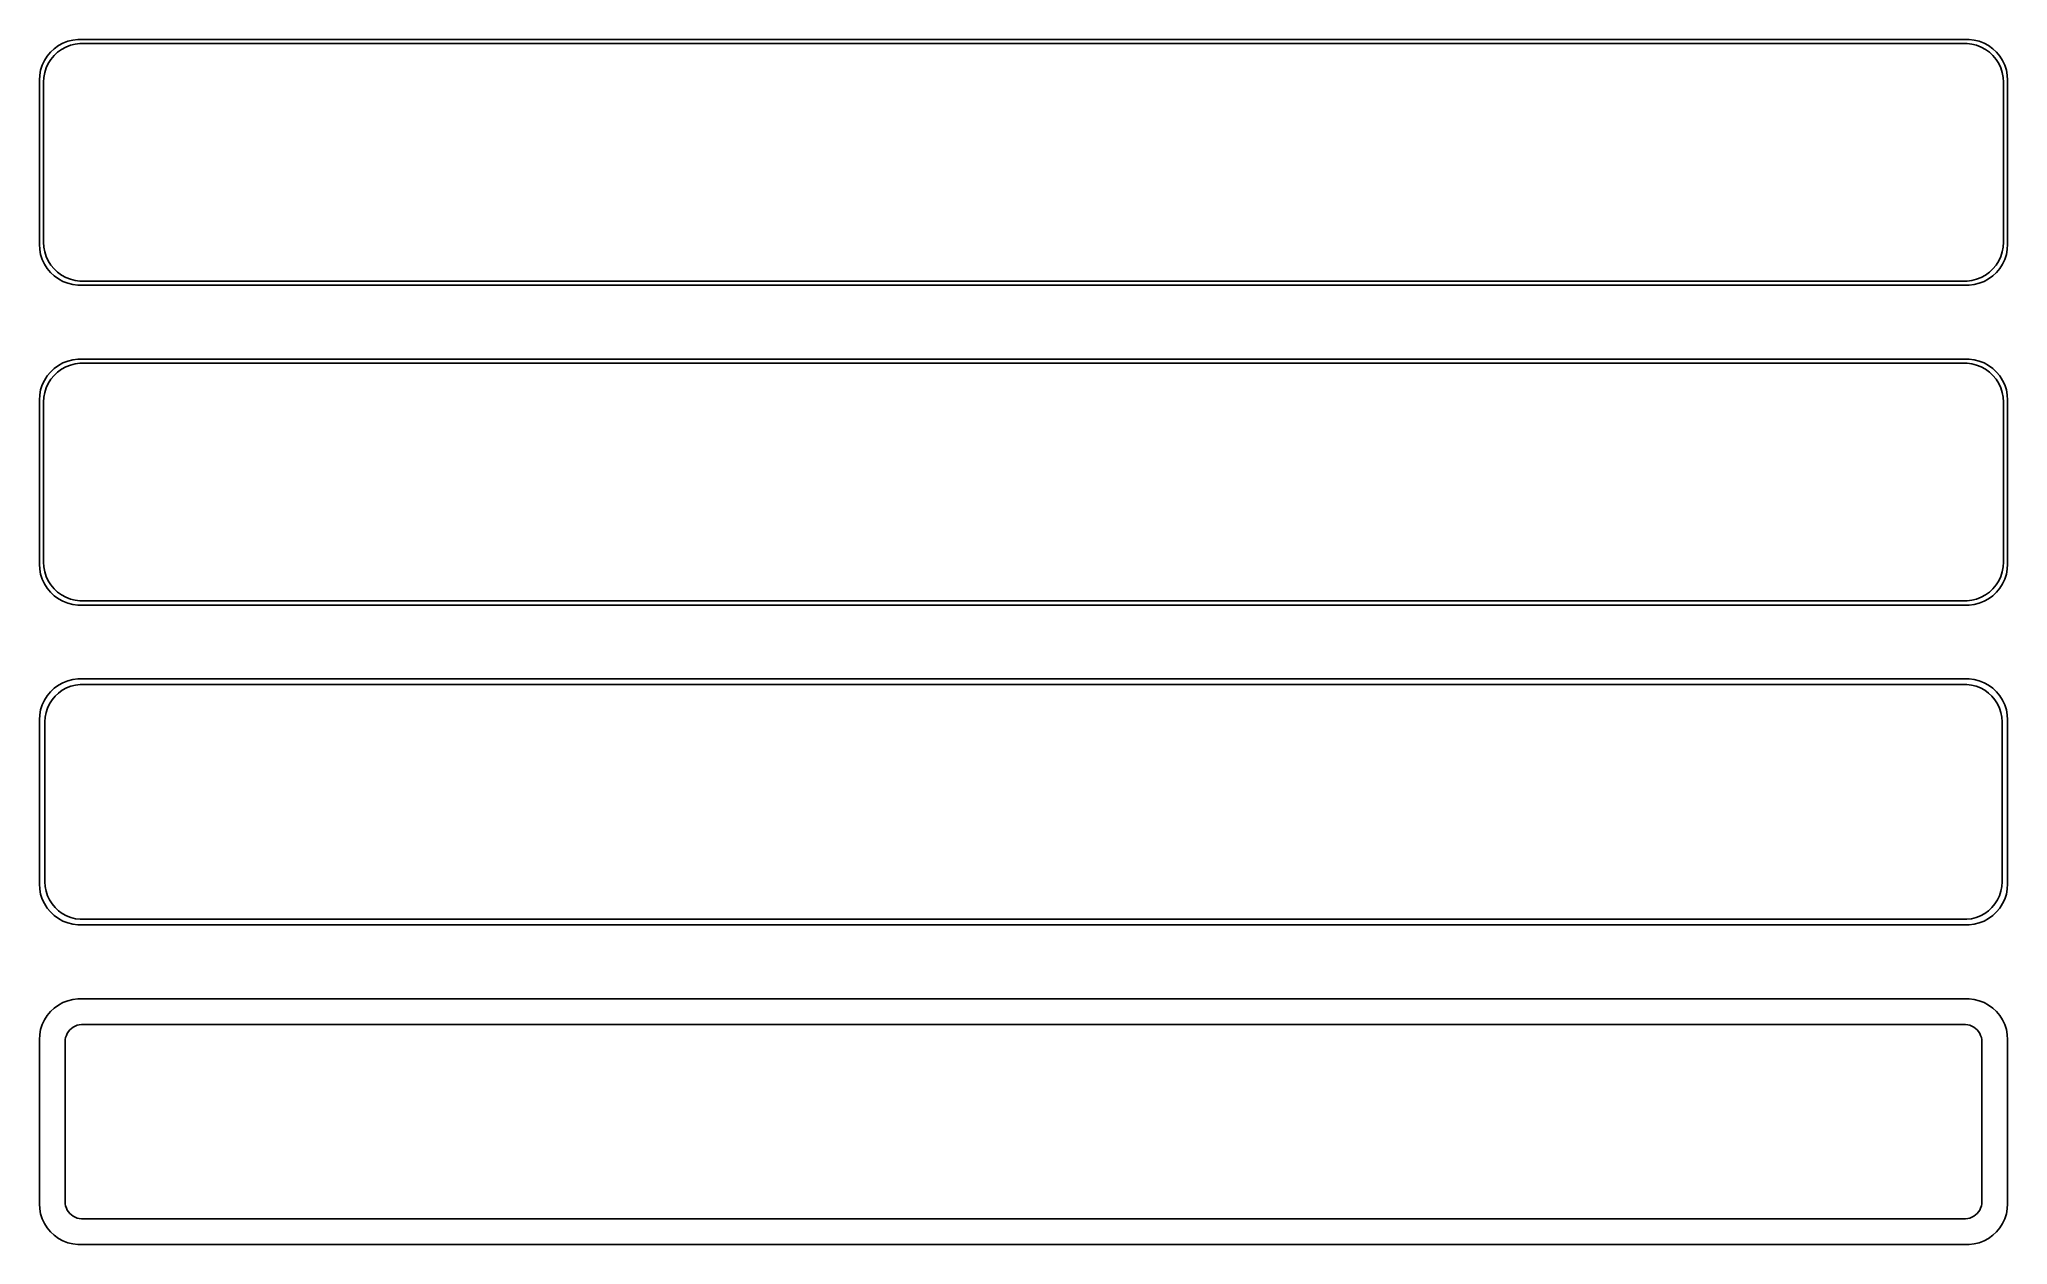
# Model space of a CAD drawing. Header units: metres. Extents: x -120 to 120, y 141 to 288.
import ezdxf

# ---------------------------------------------------------------- set-up
doc = ezdxf.new("R2010")
doc.units = ezdxf.units.M

msp = doc.modelspace()

# ---------------------------------------------------------------- linework, layer by layer
for p, q in [((-119.045, 285.939), (-119.382, 285.409)), ((-118.645, 286.423), (-119.045, 285.939)), ((-118.187, 286.853), (-118.645, 286.423)), ((-118.593, 285.542), (-118.213, 286.002)), ((-118.213, 286.002), (-117.778, 286.41)), ((-117.679, 287.222), (-118.187, 286.853)), ((-117.778, 286.41), (-117.295, 286.761)), ((-117.129, 287.524), (-117.679, 287.222)), ((-117.295, 286.761), (-116.772, 287.048)), ((-116.545, 287.755), (-117.129, 287.524)), ((-116.772, 287.048), (-116.218, 287.268)), ((-115.937, 287.911), (-116.545, 287.755)), ((-116.218, 287.268), (-115.64, 287.416)), ((-115.314, 287.99), (-115.937, 287.911)), ((-115.64, 287.416), (-115.048, 287.491)), ((115.314, 287.99), (-115.314, 287.99)), ((-115.048, 287.491), (115.048, 287.491)), ((115.048, 287.491), (115.64, 287.416)), ((115.937, 287.911), (115.314, 287.99)), ((115.64, 287.416), (116.218, 287.268)), ((116.545, 287.755), (115.937, 287.911)), ((116.218, 287.268), (116.772, 287.048)), ((117.129, 287.524), (116.545, 287.755)), ((116.772, 287.048), (117.295, 286.761)), ((117.679, 287.222), (117.129, 287.524)), ((117.295, 286.761), (117.778, 286.41)), ((118.187, 286.853), (117.679, 287.222)), ((117.778, 286.41), (118.213, 286.002)), ((118.645, 286.423), (118.187, 286.853)), ((118.213, 286.002), (118.593, 285.542)), ((119.045, 285.939), (118.645, 286.423)), ((119.382, 285.409), (119.045, 285.939)), ((-119.961, 283.627), (-120, 283)), ((-119.843, 284.243), (-119.961, 283.627)), ((-119.649, 284.841), (-119.843, 284.243)), ((-119.382, 285.409), (-119.649, 284.841)), ((-119.5, 282.75), (-119.463, 283.345)), ((-119.463, 283.345), (-119.351, 283.931)), ((-119.351, 283.931), (-119.166, 284.499)), ((-119.166, 284.499), (-118.912, 285.038)), ((-118.912, 285.038), (-118.593, 285.542)), ((118.593, 285.542), (118.912, 285.038)), ((118.912, 285.038), (119.166, 284.499)), ((119.166, 284.499), (119.351, 283.931)), ((119.351, 283.931), (119.463, 283.345)), ((119.649, 284.841), (119.382, 285.409)), ((119.463, 283.345), (119.5, 282.75)), ((119.843, 284.243), (119.649, 284.841)), ((119.961, 283.627), (119.843, 284.243)), ((120, 283), (119.961, 283.627)), ((-120, 283), (-120, 263)), ((-119.5, 263.25), (-119.5, 282.75)), ((119.5, 282.75), (119.5, 263.25)), ((120, 263), (120, 283)), ((-120, 263), (-119.961, 262.373)), ((-119.961, 262.373), (-119.843, 261.757)), ((-119.843, 261.757), (-119.649, 261.159)), ((-119.463, 262.655), (-119.5, 263.25)), ((-119.351, 262.069), (-119.463, 262.655)), ((-119.166, 261.501), (-119.351, 262.069)), ((119.351, 262.069), (119.166, 261.501)), ((119.463, 262.655), (119.351, 262.069)), ((119.5, 263.25), (119.463, 262.655)), ((119.649, 261.159), (119.843, 261.757)), ((119.843, 261.757), (119.961, 262.373)), ((119.961, 262.373), (120, 263)), ((-119.649, 261.159), (-119.382, 260.591)), ((-119.382, 260.591), (-119.045, 260.061)), ((-118.912, 260.962), (-119.166, 261.501)), ((-119.045, 260.061), (-118.645, 259.577)), ((-118.593, 260.458), (-118.912, 260.962)), ((-118.645, 259.577), (-118.187, 259.147)), ((-118.213, 259.998), (-118.593, 260.458)), ((-117.778, 259.59), (-118.213, 259.998)), ((-117.295, 259.239), (-117.778, 259.59)), ((-116.772, 258.952), (-117.295, 259.239)), ((117.295, 259.239), (116.772, 258.952)), ((117.778, 259.59), (117.295, 259.239)), ((118.213, 259.998), (117.778, 259.59)), ((118.187, 259.147), (118.645, 259.577)), ((118.593, 260.458), (118.213, 259.998)), ((118.912, 260.962), (118.593, 260.458)), ((118.645, 259.577), (119.045, 260.061)), ((119.166, 261.501), (118.912, 260.962)), ((119.045, 260.061), (119.382, 260.591)), ((119.382, 260.591), (119.649, 261.159)), ((-118.187, 259.147), (-117.679, 258.778)), ((-117.679, 258.778), (-117.129, 258.476)), ((-117.129, 258.476), (-116.545, 258.245)), ((-116.218, 258.732), (-116.772, 258.952)), ((-116.545, 258.245), (-115.937, 258.089)), ((-115.64, 258.584), (-116.218, 258.732)), ((-115.937, 258.089), (-115.314, 258.01)), ((-115.048, 258.509), (-115.64, 258.584)), ((-115.314, 258.01), (115.314, 258.01)), ((115.048, 258.509), (-115.048, 258.509)), ((115.64, 258.584), (115.048, 258.509)), ((115.314, 258.01), (115.937, 258.089)), ((116.218, 258.732), (115.64, 258.584)), ((115.937, 258.089), (116.545, 258.245)), ((116.772, 258.952), (116.218, 258.732)), ((116.545, 258.245), (117.129, 258.476)), ((117.129, 258.476), (117.679, 258.778)), ((117.679, 258.778), (118.187, 259.147)), ((-118.645, 247.423), (-119.045, 246.939)), ((-118.187, 247.853), (-118.645, 247.423)), ((-118.213, 247.002), (-117.778, 247.41)), ((-117.679, 248.222), (-118.187, 247.853)), ((-117.778, 247.41), (-117.295, 247.761)), ((-117.129, 248.524), (-117.679, 248.222)), ((-117.295, 247.761), (-116.772, 248.048)), ((-116.545, 248.755), (-117.129, 248.524)), ((-116.772, 248.048), (-116.218, 248.268)), ((-115.937, 248.911), (-116.545, 248.755)), ((-116.218, 248.268), (-115.64, 248.416)), ((-115.314, 248.99), (-115.937, 248.911)), ((-115.64, 248.416), (-115.048, 248.491)), ((115.314, 248.99), (-115.314, 248.99)), ((-115.048, 248.491), (115.048, 248.491)), ((115.048, 248.491), (115.64, 248.416)), ((115.937, 248.911), (115.314, 248.99)), ((115.64, 248.416), (116.218, 248.268)), ((116.545, 248.755), (115.937, 248.911)), ((116.218, 248.268), (116.772, 248.048)), ((117.129, 248.524), (116.545, 248.755)), ((116.772, 248.048), (117.295, 247.761)), ((117.679, 248.222), (117.129, 248.524)), ((117.295, 247.761), (117.778, 247.41)), ((118.187, 247.853), (117.679, 248.222)), ((117.778, 247.41), (118.213, 247.002)), ((118.645, 247.423), (118.187, 247.853)), ((119.045, 246.939), (118.645, 247.423)), ((-119.843, 245.243), (-119.961, 244.627)), ((-119.649, 245.841), (-119.843, 245.243)), ((-119.382, 246.409), (-119.649, 245.841)), ((-119.463, 244.345), (-119.351, 244.931)), ((-119.045, 246.939), (-119.382, 246.409)), ((-119.351, 244.931), (-119.166, 245.499)), ((-119.166, 245.499), (-118.912, 246.038)), ((-118.912, 246.038), (-118.593, 246.542)), ((-118.593, 246.542), (-118.213, 247.002)), ((118.213, 247.002), (118.593, 246.542)), ((118.593, 246.542), (118.912, 246.038)), ((118.912, 246.038), (119.166, 245.499)), ((119.382, 246.409), (119.045, 246.939)), ((119.166, 245.499), (119.351, 244.931)), ((119.351, 244.931), (119.463, 244.345)), ((119.649, 245.841), (119.382, 246.409)), ((119.843, 245.243), (119.649, 245.841)), ((119.961, 244.627), (119.843, 245.243)), ((-119.961, 244.627), (-120, 244)), ((-120, 244), (-120, 224)), ((-119.5, 243.75), (-119.463, 244.345)), ((-119.5, 224.25), (-119.5, 243.75)), ((119.463, 244.345), (119.5, 243.75)), ((119.5, 243.75), (119.5, 224.25)), ((120, 244), (119.961, 244.627)), ((120, 224), (120, 244)), ((-120, 224), (-119.961, 223.373)), ((-119.961, 223.373), (-119.843, 222.757)), ((-119.463, 223.655), (-119.5, 224.25)), ((-119.351, 223.069), (-119.463, 223.655)), ((119.463, 223.655), (119.351, 223.069)), ((119.5, 224.25), (119.463, 223.655)), ((119.843, 222.757), (119.961, 223.373)), ((119.961, 223.373), (120, 224)), ((-119.843, 222.757), (-119.649, 222.159)), ((-119.649, 222.159), (-119.382, 221.591)), ((-119.382, 221.591), (-119.045, 221.061)), ((-119.166, 222.501), (-119.351, 223.069)), ((-118.912, 221.962), (-119.166, 222.501)), ((-119.045, 221.061), (-118.645, 220.577)), ((-118.593, 221.458), (-118.912, 221.962)), ((-118.213, 220.998), (-118.593, 221.458)), ((-117.778, 220.59), (-118.213, 220.998)), ((118.213, 220.998), (117.778, 220.59)), ((118.593, 221.458), (118.213, 220.998)), ((118.912, 221.962), (118.593, 221.458)), ((118.645, 220.577), (119.045, 221.061)), ((119.166, 222.501), (118.912, 221.962)), ((119.045, 221.061), (119.382, 221.591)), ((119.351, 223.069), (119.166, 222.501)), ((119.382, 221.591), (119.649, 222.159)), ((119.649, 222.159), (119.843, 222.757)), ((-118.645, 220.577), (-118.187, 220.147)), ((-118.187, 220.147), (-117.679, 219.778)), ((-117.295, 220.239), (-117.778, 220.59)), ((-117.679, 219.778), (-117.129, 219.476)), ((-116.772, 219.952), (-117.295, 220.239)), ((-117.129, 219.476), (-116.545, 219.245)), ((-116.218, 219.732), (-116.772, 219.952)), ((-116.545, 219.245), (-115.937, 219.089)), ((-115.64, 219.584), (-116.218, 219.732)), ((-115.937, 219.089), (-115.314, 219.01)), ((-115.048, 219.509), (-115.64, 219.584)), ((-115.314, 219.01), (115.314, 219.01)), ((115.048, 219.509), (-115.048, 219.509)), ((115.64, 219.584), (115.048, 219.509)), ((115.314, 219.01), (115.937, 219.089)), ((116.218, 219.732), (115.64, 219.584)), ((115.937, 219.089), (116.545, 219.245)), ((116.772, 219.952), (116.218, 219.732)), ((116.545, 219.245), (117.129, 219.476)), ((117.295, 220.239), (116.772, 219.952)), ((117.129, 219.476), (117.679, 219.778)), ((117.778, 220.59), (117.295, 220.239)), ((117.679, 219.778), (118.187, 220.147)), ((118.187, 220.147), (118.645, 220.577)), ((-118.187, 208.853), (-118.645, 208.423)), ((-117.679, 209.222), (-118.187, 208.853)), ((-117.129, 209.524), (-117.679, 209.222)), ((-117.203, 208.616), (-116.699, 208.893)), ((-116.545, 209.755), (-117.129, 209.524)), ((-116.699, 208.893), (-116.165, 209.104)), ((-115.937, 209.911), (-116.545, 209.755)), ((-116.165, 209.104), (-115.608, 209.247)), ((-115.314, 209.99), (-115.937, 209.911)), ((-115.608, 209.247), (-115.037, 209.319)), ((115.314, 209.99), (-115.314, 209.99)), ((-115.037, 209.319), (115.037, 209.319)), ((115.037, 209.319), (115.608, 209.247)), ((115.937, 209.911), (115.314, 209.99)), ((115.608, 209.247), (116.165, 209.104)), ((116.545, 209.755), (115.937, 209.911)), ((116.165, 209.104), (116.699, 208.893)), ((117.129, 209.524), (116.545, 209.755)), ((116.699, 208.893), (117.203, 208.616)), ((117.679, 209.222), (117.129, 209.524)), ((118.187, 208.853), (117.679, 209.222)), ((118.645, 208.423), (118.187, 208.853)), ((-119.649, 206.841), (-119.843, 206.243)), ((-119.382, 207.409), (-119.649, 206.841)), ((-119.045, 207.939), (-119.382, 207.409)), ((-119.185, 205.889), (-119.007, 206.435)), ((-118.645, 208.423), (-119.045, 207.939)), ((-119.007, 206.435), (-118.762, 206.956)), ((-118.762, 206.956), (-118.454, 207.441)), ((-118.454, 207.441), (-118.088, 207.884)), ((-118.088, 207.884), (-117.668, 208.278)), ((-117.668, 208.278), (-117.203, 208.616)), ((117.203, 208.616), (117.668, 208.278)), ((117.668, 208.278), (118.088, 207.884)), ((118.088, 207.884), (118.454, 207.441)), ((118.454, 207.441), (118.762, 206.956)), ((119.045, 207.939), (118.645, 208.423)), ((118.762, 206.956), (119.007, 206.435)), ((119.007, 206.435), (119.185, 205.889)), ((119.382, 207.409), (119.045, 207.939)), ((119.649, 206.841), (119.382, 207.409)), ((119.843, 206.243), (119.649, 206.841)), ((-119.961, 205.627), (-120, 205)), ((-120, 205), (-120, 185)), ((-119.843, 206.243), (-119.961, 205.627)), ((-119.328, 204.75), (-119.292, 205.324)), ((-119.328, 185.25), (-119.328, 204.75)), ((-119.292, 205.324), (-119.185, 205.889)), ((119.185, 205.889), (119.292, 205.324)), ((119.292, 205.324), (119.328, 204.75)), ((119.328, 204.75), (119.328, 185.25)), ((119.961, 205.627), (119.843, 206.243)), ((120, 205), (119.961, 205.627)), ((120, 185), (120, 205)), ((-120, 185), (-119.961, 184.373)), ((-119.292, 184.676), (-119.328, 185.25)), ((119.328, 185.25), (119.292, 184.676)), ((119.961, 184.373), (120, 185)), ((-119.961, 184.373), (-119.843, 183.757)), ((-119.843, 183.757), (-119.649, 183.159)), ((-119.649, 183.159), (-119.382, 182.591)), ((-119.382, 182.591), (-119.045, 182.061)), ((-119.185, 184.111), (-119.292, 184.676)), ((-119.007, 183.565), (-119.185, 184.111)), ((-118.762, 183.044), (-119.007, 183.565)), ((-118.454, 182.559), (-118.762, 183.044)), ((-118.088, 182.116), (-118.454, 182.559)), ((118.454, 182.559), (118.088, 182.116)), ((118.762, 183.044), (118.454, 182.559)), ((119.007, 183.565), (118.762, 183.044)), ((119.185, 184.111), (119.007, 183.565)), ((119.045, 182.061), (119.382, 182.591)), ((119.292, 184.676), (119.185, 184.111)), ((119.382, 182.591), (119.649, 183.159)), ((119.649, 183.159), (119.843, 183.757)), ((119.843, 183.757), (119.961, 184.373)), ((-119.045, 182.061), (-118.645, 181.577)), ((-118.645, 181.577), (-118.187, 181.147)), ((-118.187, 181.147), (-117.679, 180.778)), ((-117.668, 181.722), (-118.088, 182.116)), ((-117.679, 180.778), (-117.129, 180.476)), ((-117.203, 181.384), (-117.668, 181.722)), ((-116.699, 181.107), (-117.203, 181.384)), ((-117.129, 180.476), (-116.545, 180.245)), ((-116.165, 180.896), (-116.699, 181.107)), ((-116.545, 180.245), (-115.937, 180.089)), ((-115.608, 180.753), (-116.165, 180.896)), ((-115.937, 180.089), (-115.314, 180.01)), ((-115.037, 180.681), (-115.608, 180.753)), ((-115.314, 180.01), (115.314, 180.01)), ((115.037, 180.681), (-115.037, 180.681)), ((115.608, 180.753), (115.037, 180.681)), ((115.314, 180.01), (115.937, 180.089)), ((116.165, 180.896), (115.608, 180.753)), ((115.937, 180.089), (116.545, 180.245)), ((116.699, 181.107), (116.165, 180.896)), ((116.545, 180.245), (117.129, 180.476)), ((117.203, 181.384), (116.699, 181.107)), ((117.129, 180.476), (117.679, 180.778)), ((117.668, 181.722), (117.203, 181.384)), ((118.088, 182.116), (117.668, 181.722)), ((117.679, 180.778), (118.187, 181.147)), ((118.187, 181.147), (118.645, 181.577)), ((118.645, 181.577), (119.045, 182.061)), ((-117.129, 170.524), (-117.679, 170.222)), ((-116.545, 170.755), (-117.129, 170.524)), ((-115.937, 170.911), (-116.545, 170.755)), ((-115.314, 170.99), (-115.937, 170.911)), ((115.314, 170.99), (-115.314, 170.99)), ((115.937, 170.911), (115.314, 170.99)), ((116.545, 170.755), (115.937, 170.911)), ((117.129, 170.524), (116.545, 170.755)), ((117.679, 170.222), (117.129, 170.524)), ((-119.382, 168.409), (-119.649, 167.841)), ((-119.045, 168.939), (-119.382, 168.409)), ((-118.645, 169.423), (-119.045, 168.939)), ((-118.187, 169.853), (-118.645, 169.423)), ((-117.679, 170.222), (-118.187, 169.853)), ((118.187, 169.853), (117.679, 170.222)), ((118.645, 169.423), (118.187, 169.853)), ((119.045, 168.939), (118.645, 169.423)), ((119.382, 168.409), (119.045, 168.939)), ((119.649, 167.841), (119.382, 168.409)), ((-119.961, 166.627), (-120, 166)), ((-120, 166), (-120, 146)), ((-119.843, 167.243), (-119.961, 166.627)), ((-119.649, 167.841), (-119.843, 167.243)), ((-116.86, 165.75), (-116.843, 166.014)), ((-116.86, 146.25), (-116.86, 165.75)), ((-116.843, 166.014), (-116.793, 166.275)), ((-116.793, 166.275), (-116.711, 166.527)), ((-116.711, 166.527), (-116.599, 166.766)), ((-116.599, 166.766), (-116.457, 166.99)), ((-116.457, 166.99), (-116.288, 167.194)), ((-116.288, 167.194), (-116.095, 167.375)), ((-116.095, 167.375), (-115.88, 167.531)), ((-115.88, 167.531), (-115.648, 167.659)), ((-115.648, 167.659), (-115.402, 167.756)), ((-115.402, 167.756), (-115.145, 167.822)), ((-115.145, 167.822), (-114.882, 167.855)), ((-114.882, 167.855), (114.882, 167.855)), ((114.882, 167.855), (115.145, 167.822)), ((115.145, 167.822), (115.402, 167.756)), ((115.402, 167.756), (115.648, 167.659)), ((115.648, 167.659), (115.88, 167.531)), ((115.88, 167.531), (116.095, 167.375)), ((116.095, 167.375), (116.288, 167.194)), ((116.288, 167.194), (116.457, 166.99)), ((116.457, 166.99), (116.599, 166.766)), ((116.599, 166.766), (116.711, 166.527)), ((116.711, 166.527), (116.793, 166.275)), ((116.793, 166.275), (116.843, 166.014)), ((116.843, 166.014), (116.86, 165.75)), ((116.86, 165.75), (116.86, 146.25)), ((119.843, 167.243), (119.649, 167.841)), ((119.961, 166.627), (119.843, 167.243)), ((120, 166), (119.961, 166.627)), ((120, 146), (120, 166)), ((-120, 146), (-119.961, 145.373)), ((-119.961, 145.373), (-119.843, 144.757)), ((-119.843, 144.757), (-119.649, 144.159)), ((-119.649, 144.159), (-119.382, 143.591)), ((-116.843, 145.986), (-116.86, 146.25)), ((-116.793, 145.725), (-116.843, 145.986)), ((-116.711, 145.473), (-116.793, 145.725)), ((-116.599, 145.234), (-116.711, 145.473)), ((-116.457, 145.01), (-116.599, 145.234)), ((-116.288, 144.806), (-116.457, 145.01)), ((-116.095, 144.625), (-116.288, 144.806)), ((-115.88, 144.469), (-116.095, 144.625)), ((-115.648, 144.341), (-115.88, 144.469)), ((-115.402, 144.244), (-115.648, 144.341)), ((-115.145, 144.178), (-115.402, 144.244)), ((-114.882, 144.145), (-115.145, 144.178)), ((114.882, 144.145), (-114.882, 144.145)), ((115.145, 144.178), (114.882, 144.145)), ((115.402, 144.244), (115.145, 144.178)), ((115.648, 144.341), (115.402, 144.244)), ((115.88, 144.469), (115.648, 144.341)), ((116.095, 144.625), (115.88, 144.469)), ((116.288, 144.806), (116.095, 144.625)), ((116.457, 145.01), (116.288, 144.806)), ((116.599, 145.234), (116.457, 145.01)), ((116.711, 145.473), (116.599, 145.234)), ((116.793, 145.725), (116.711, 145.473)), ((116.843, 145.986), (116.793, 145.725)), ((116.86, 146.25), (116.843, 145.986)), ((119.382, 143.591), (119.649, 144.159)), ((119.649, 144.159), (119.843, 144.757)), ((119.843, 144.757), (119.961, 145.373)), ((119.961, 145.373), (120, 146)), ((-119.382, 143.591), (-119.045, 143.061)), ((-119.045, 143.061), (-118.645, 142.577)), ((-118.645, 142.577), (-118.187, 142.147)), ((-118.187, 142.147), (-117.679, 141.778)), ((-117.679, 141.778), (-117.129, 141.476)), ((117.129, 141.476), (117.679, 141.778)), ((117.679, 141.778), (118.187, 142.147)), ((118.187, 142.147), (118.645, 142.577)), ((118.645, 142.577), (119.045, 143.061)), ((119.045, 143.061), (119.382, 143.591)), ((-117.129, 141.476), (-116.545, 141.245)), ((-116.545, 141.245), (-115.937, 141.089)), ((-115.937, 141.089), (-115.314, 141.01)), ((-115.314, 141.01), (115.314, 141.01)), ((115.314, 141.01), (115.937, 141.089)), ((115.937, 141.089), (116.545, 141.245)), ((116.545, 141.245), (117.129, 141.476))]:
    msp.add_line(p, q)

doc.saveas('drawing.dxf')
